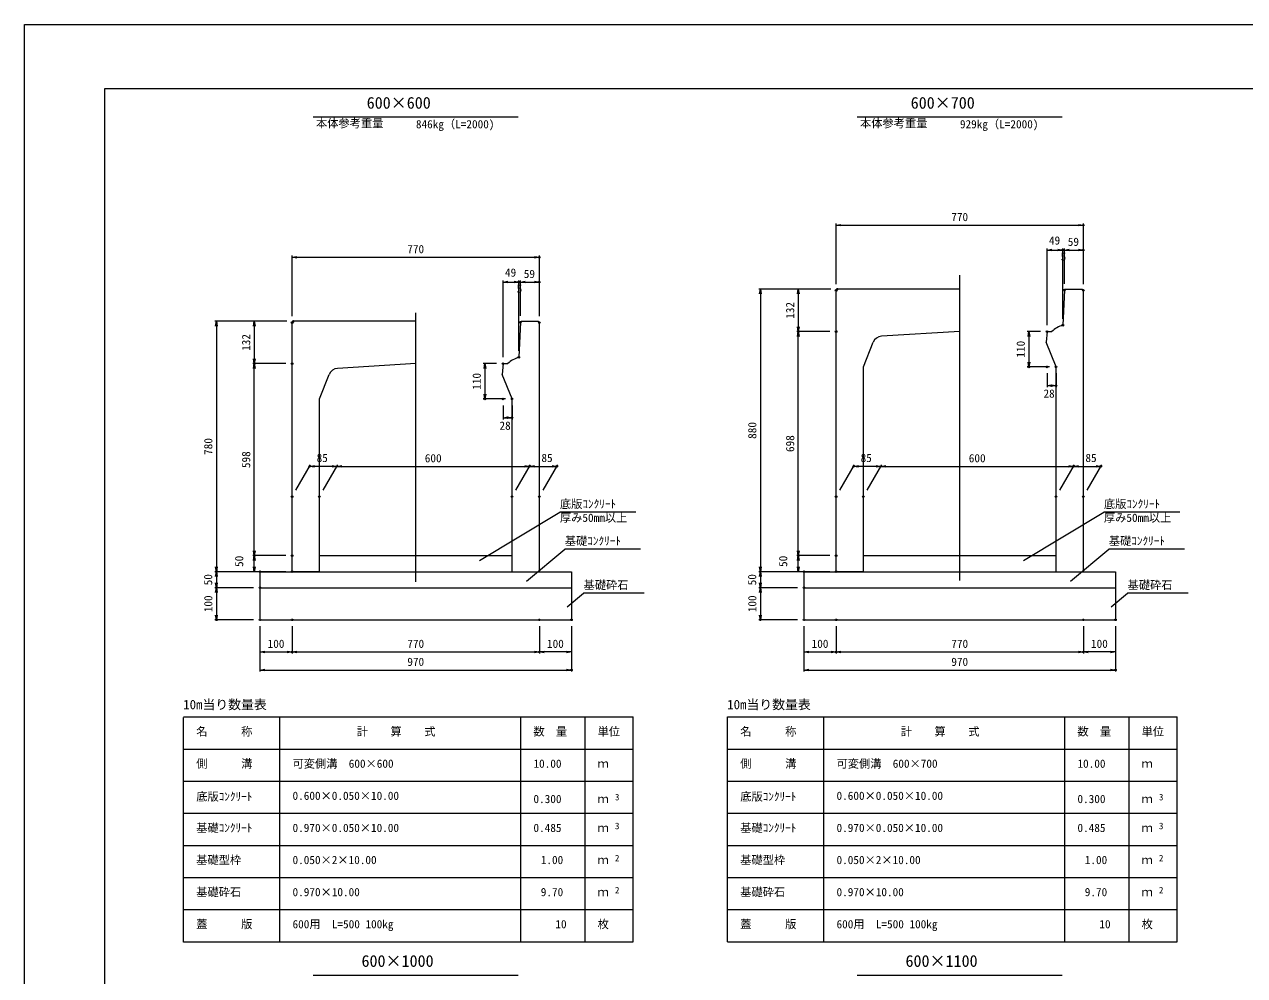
# Model space of a CAD drawing. Units: millimetres, scale not verified, with parts at other scales. Extents: x 0 to 84100, y 0 to 59400.
# Drawn here: x 0 to 37998, y 29772 to 59400 of the extents above; entities that cross this region are included whole.
import ezdxf
from ezdxf.enums import TextEntityAlignment as Align

# ---------------------------------------------------------------- set-up
doc = ezdxf.new("R2010")
doc.units = ezdxf.units.MM
doc.header["$LTSCALE"] = 100
doc.header["$PDMODE"] = 32
doc.header["$PDSIZE"] = 50
for name, color, linetype, lineweight in [('D-STR-DIM', 7, 'Continuous', 18), ('D-STR-DIM（寸法）', 7, 'Continuous', 18), ('D-STR-HTXT（旗揚げ）', 4, 'Continuous', 18), ('D-STR-STRn（構造物）', 7, 'Continuous', 18), ('D-TTL(外枠）', 2, 'Continuous', 18), ('DEFPOINTS_2', 8, 'Continuous', 18), ('作図レイヤ', 1, 'Continuous', 18)]:
    doc.layers.add(name, color=color, linetype=linetype, lineweight=lineweight)
doc.layers.add('D-STR-TXT（文字）', color=7, linetype='Continuous')
doc.styles.add('ＭＳ ゴシック', font='')
doc.styles.get('ＭＳ ゴシック').set_extended_font_data('MS Gothic')

# ---------------------------------------------------------------- blocks, each defined once
blk = doc.blocks.new('-000-open_arrow')
at = {"color": 7, "linetype": 'Continuous', "lineweight": 9}
for p, q in [((-7.5, 1.25), (0, 0)), ((0, 0), (-7.5, -1.25))]:
    blk.add_line(p, q, dxfattribs=at)
at = {"color": 7, "linetype": 'Continuous', "lineweight": 18}
blk.add_line((0, 0), (-1, 0), dxfattribs=at)

msp = doc.modelspace()

# ---------------------------------------------------------------- linework, layer by layer
at = {"layer": 'D-STR-DIM'}
for p, q in [((7336.6, 40653), (7336.6, 39803)), ((7336.6, 40653), (7336.6, 39240.8)), ((8336.6, 40653), (8336.6, 39803)), ((8336.6, 40653), (8336.6, 39803)), ((16036.6, 40653), (16036.6, 39803)), ((16036.6, 40653), (16036.6, 39803)), ((17036.6, 40653), (17036.6, 39240.8)), ((17036.6, 40653), (17036.6, 39803)), ((24277.2, 40653), (24277.2, 39803)), ((24277.2, 40653), (24277.2, 39240.8)), ((25277.2, 40653), (25277.2, 39803)), ((25277.2, 40653), (25277.2, 39803)), ((32977.2, 40653), (32977.2, 39803)), ((32977.2, 40653), (32977.2, 39803)), ((33977.2, 40653), (33977.2, 39240.8)), ((33977.2, 40653), (33977.2, 39803)), ((7356.6, 39853), (8316.6, 39853)), ((8356.6, 39853), (16016.6, 39853)), ((17016.6, 39853), (16056.6, 39853)), ((24297.2, 39853), (25257.2, 39853)), ((25297.2, 39853), (32957.2, 39853)), ((33957.2, 39853), (32997.2, 39853)), ((7356.6, 39290.8), (17016.6, 39290.8)), ((24297.2, 39290.8), (33957.2, 39290.8))]:
    msp.add_line(p, q, dxfattribs=at)
for p in [(7336.6, 40853), (7336.6, 40853), (8336.6, 40853), (8336.6, 40853), (16036.6, 40853), (16036.6, 40853), (17036.6, 40853), (17036.6, 40853), (24277.2, 40853), (24277.2, 40853), (25277.2, 40853), (25277.2, 40853), (32977.2, 40853), (32977.2, 40853), (33977.2, 40853), (33977.2, 40853), (8336.6, 39853), (16036.6, 39853), (16036.6, 39853), (25277.2, 39853), (32977.2, 39853), (32977.2, 39853), (17036.6, 39290.8), (33977.2, 39290.8)]:
    msp.add_point(p, dxfattribs=at)
at = {"layer": 'D-STR-DIM（寸法）'}
for p, q in [((25277.2, 51313), (25277.2, 53196.8)), ((25297.2, 53146.8), (32956.8, 53146.8)), ((32976.8, 51313.4), (32976.8, 53196.8)), ((8336.6, 50313), (8336.6, 52196.8)), ((8356.6, 52146.8), (16016.2, 52146.8)), ((16036.2, 50313.4), (16036.2, 52196.8)), ((31847.2, 50033), (31847.2, 52422.9)), ((31867.2, 52372.9), (32317.2, 52372.9)), ((32317.2, 52372.9), (32297.2, 52372.9)), ((32337.2, 50230.6), (32337.2, 52422.9)), ((32337.2, 50230.6), (32337.2, 52422.9)), ((32385.1, 52372.9), (32337.2, 52372.9)), ((32385.1, 51323.5), (32385.1, 52422.9)), ((32385.1, 51323.5), (32385.1, 52422.9)), ((32405.1, 52372.9), (32425.1, 52372.9)), ((32405.1, 52372.9), (32956.8, 52372.9)), ((32976.8, 51313.4), (32976.8, 52422.9)), ((14906.6, 49033), (14906.6, 51422.9)), ((14926.6, 51372.9), (15376.6, 51372.9)), ((15376.6, 51372.9), (15356.6, 51372.9)), ((15396.6, 49230.6), (15396.6, 51422.9)), ((15396.6, 49230.6), (15396.6, 51422.9)), ((15444.5, 51372.9), (15396.6, 51372.9)), ((15444.5, 50323.5), (15444.5, 51422.9)), ((15444.5, 50323.5), (15444.5, 51422.9)), ((15464.5, 51372.9), (15484.5, 51372.9)), ((15464.5, 51372.9), (16016.2, 51372.9)), ((16036.2, 50313.4), (16036.2, 51422.9)), ((25117.2, 51153), (22870.6, 51153)), ((22920.6, 51133), (22920.6, 42373)), ((25117.2, 51153), (24049.8, 51153)), ((24099.8, 51133), (24099.8, 49853)), ((8176.6, 50153), (5930, 50153)), ((5980, 50133), (5980, 42373)), ((8176.6, 50153), (7109.2, 50153)), ((7159.2, 50133), (7159.2, 48853)), ((25077.2, 49833), (24049.8, 49833)), ((25077.2, 49833), (24049.8, 49833)), ((24099.8, 42873), (24099.8, 49813)), ((31647.2, 49833), (31230, 49833)), ((31280, 49813), (31280, 48753)), ((8136.6, 48833), (7109.2, 48833)), ((8136.6, 48833), (7109.2, 48833)), ((7159.2, 42873), (7159.2, 48813)), ((14706.6, 48833), (14289.4, 48833)), ((14339.4, 48813), (14339.4, 47753)), ((31927.2, 48733), (31230, 48733)), ((31847.2, 48533), (31847.2, 48098)), ((32127.2, 48533), (32127.2, 48098)), ((31867.2, 48148), (32107.2, 48148)), ((14986.6, 47733), (14289.4, 47733)), ((14906.6, 47533), (14906.6, 47098)), ((15186.6, 47533), (15186.6, 47098)), ((14926.6, 47148), (15166.6, 47148)), ((8452.1, 44890), (8910.1, 45683.3)), ((9711.3, 45633.3), (8901.3, 45633.3)), ((9302.1, 44890), (9760.1, 45683.3)), ((9302.1, 44890), (9760.1, 45683.3)), ((9751.3, 45633.3), (15711.3, 45633.3)), ((15302.1, 44890), (15760.1, 45683.3)), ((15302.1, 44890), (15760.1, 45683.3)), ((15751.3, 45633.3), (16561.3, 45633.3)), ((16152.1, 44890), (16610.1, 45683.3)), ((25392.7, 44890), (25850.7, 45683.3)), ((26651.9, 45633.3), (25841.9, 45633.3)), ((26242.7, 44890), (26700.7, 45683.3)), ((26242.7, 44890), (26700.7, 45683.3)), ((26691.9, 45633.3), (32651.9, 45633.3)), ((32242.7, 44890), (32700.7, 45683.3)), ((32242.7, 44890), (32700.7, 45683.3)), ((32691.9, 45633.3), (33501.9, 45633.3)), ((33092.7, 44890), (33550.7, 45683.3)), ((8136.6, 42853), (7109.2, 42853)), ((8136.6, 42853), (7109.2, 42853)), ((7159.2, 42373), (7159.2, 42833)), ((25077.2, 42853), (24049.8, 42853)), ((25077.2, 42853), (24049.8, 42853)), ((24099.8, 42373), (24099.8, 42833)), ((8136.6, 42353), (5930, 42353)), ((7136.6, 42353), (5930, 42353)), ((5980, 42333), (5980, 41873)), ((8136.6, 42353), (7109.2, 42353)), ((25077.2, 42353), (22870.6, 42353)), ((24077.2, 42353), (22870.6, 42353)), ((22920.6, 42333), (22920.6, 41873)), ((25077.2, 42353), (24049.8, 42353)), ((7136.6, 41853), (5930, 41853)), ((7136.6, 41853), (5930, 41853)), ((5980, 41833), (5980, 40873)), ((24077.2, 41853), (22870.6, 41853)), ((24077.2, 41853), (22870.6, 41853)), ((22920.6, 41833), (22920.6, 40873)), ((7136.6, 40853), (5930, 40853)), ((24077.2, 40853), (22870.6, 40853))]:
    msp.add_line(p, q, dxfattribs=at)
for p in [(32976.8, 53146.8), (16036.2, 52146.8), (32337.2, 52372.9), (32337.2, 52372.9), (32976.8, 52372.9), (15396.6, 51372.9), (15396.6, 51372.9), (16036.2, 51372.9), (25277.2, 51113), (25317.2, 51153), (25317.2, 51153), (32385.1, 51123.5), (32385.1, 51123.5), (32976.8, 51113.4), (32976.8, 51113.4), (8376.6, 50153), (8376.6, 50153), (8336.6, 50113), (15444.5, 50123.5), (15444.5, 50123.5), (16036.2, 50113.4), (16036.2, 50113.4), (24099.8, 49833), (24099.8, 49833), (25277.2, 49833), (25277.2, 49833), (31847.2, 49833), (31847.2, 49833), (32337.2, 50030.6), (32337.2, 50030.6), (15396.6, 49030.6), (15396.6, 49030.6), (7159.2, 48833), (7159.2, 48833), (8336.6, 48833), (8336.6, 48833), (14906.6, 48833), (14906.6, 48833), (31280, 48733), (31847.2, 48733), (32127.2, 48733), (32127.2, 48733), (32127.2, 48148), (14339.4, 47733), (14906.6, 47733), (15186.6, 47733), (15186.6, 47733), (15186.6, 47148), (8881.3, 45633.3), (15731.3, 45633.3), (16581.3, 45633.3), (25821.9, 45633.3), (32671.9, 45633.3), (33521.9, 45633.3), (8336.6, 44690), (9186.6, 44690), (9186.6, 44690), (15186.6, 44690), (15186.6, 44690), (16036.6, 44690), (25277.2, 44690), (26127.2, 44690), (26127.2, 44690), (32127.2, 44690), (32127.2, 44690), (32977.2, 44690), (7159.2, 42853), (8336.6, 42853), (8336.6, 42853), (24099.8, 42853), (25277.2, 42853), (25277.2, 42853), (5980, 42353), (7336.6, 42353), (8336.6, 42353), (8336.6, 42353), (22920.6, 42353), (24277.2, 42353), (25277.2, 42353), (25277.2, 42353), (5980, 41853), (7336.6, 41853), (7336.6, 41853), (22920.6, 41853), (24277.2, 41853), (24277.2, 41853), (5980, 40853), (7336.6, 40853), (22920.6, 40853), (24277.2, 40853)]:
    msp.add_point(p, dxfattribs=at)
at = {"layer": 'D-STR-HTXT（旗揚げ）'}
for p, q in [((8997.5, 56520), (15375.8, 56520)), ((25938.1, 56520), (32316.4, 56520)), ((14173.7, 42699.2), (16676.6, 44205.9)), ((19036.4, 44205.9), (16676.6, 44205.9)), ((31114.3, 42699.2), (33617.2, 44205.9)), ((35977, 44205.9), (33617.2, 44205.9)), ((15637.4, 42054.9), (16829.1, 43056.2)), ((19188.9, 43056.2), (16829.1, 43056.2)), ((32578, 42054.9), (33769.7, 43056.2)), ((36129.5, 43056.2), (33769.7, 43056.2)), ((16904.4, 41255.9), (17412.8, 41682.1)), ((19299.1, 41682.1), (17412.8, 41682.1)), ((33845, 41255.9), (34353.4, 41682.1)), ((36239.7, 41682.1), (34353.4, 41682.1)), ((4957.8, 37828.6), (18957.8, 37828.6)), ((4957.8, 30808.6), (4957.8, 37808.6)), ((7957.8, 30828.6), (7957.8, 37828.6)), ((15457.8, 30828.6), (15457.8, 37828.6)), ((17457.8, 34628.6), (17457.8, 37828.6)), ((17457.8, 30828.6), (17457.8, 37828.6)), ((18957.8, 30828.6), (18957.8, 37828.6)), ((21898.4, 37828.6), (35898.4, 37828.6)), ((21898.4, 30828.6), (21898.4, 37828.6)), ((24898.4, 30828.6), (24898.4, 37828.6)), ((32398.4, 30828.6), (32398.4, 37828.6)), ((34398.4, 34628.6), (34398.4, 37828.6)), ((34398.4, 30828.6), (34398.4, 37828.6)), ((35898.4, 30828.6), (35898.4, 37828.6)), ((4957.8, 36828.6), (18957.8, 36828.6)), ((21898.4, 36828.6), (35898.4, 36828.6)), ((4957.8, 35828.6), (18957.8, 35828.6)), ((21898.4, 35828.6), (35898.4, 35828.6)), ((4957.8, 34828.6), (18957.8, 34828.6)), ((21898.4, 34828.6), (35898.4, 34828.6)), ((4957.8, 33828.6), (18957.8, 33828.6)), ((21898.4, 33828.6), (35898.4, 33828.6)), ((4957.8, 32828.6), (18957.8, 32828.6)), ((21898.4, 32828.6), (35898.4, 32828.6)), ((4957.8, 31828.6), (18957.8, 31828.6)), ((21898.4, 31828.6), (35898.4, 31828.6)), ((4957.8, 30828.6), (18957.8, 30828.6)), ((21898.4, 30828.6), (35898.4, 30828.6)), ((8997.5, 29790.1), (15375.8, 29790.1)), ((25938.1, 29790.1), (32316.4, 29790.1))]:
    msp.add_line(p, q, dxfattribs=at)
at = {"layer": 'D-STR-STRn（構造物）'}
for p, q in [((29127.2, 42080), (29127.2, 51590)), ((12186.6, 42040), (12186.6, 50418.5)), ((9186.6, 42853), (15186.6, 42853)), ((26127.2, 42853), (32127.2, 42853)), ((7336.6, 42353), (17036.6, 42353)), ((7336.6, 42353), (7336.6, 40853)), ((17036.6, 42353), (17036.6, 40853)), ((24277.2, 42353), (33977.2, 42353)), ((24277.2, 42353), (24277.2, 40853)), ((33977.2, 42353), (33977.2, 40853)), ((7336.6, 41853), (17036.6, 41853)), ((24277.2, 41853), (33977.2, 41853)), ((7336.6, 40853), (17036.6, 40853)), ((24277.2, 40853), (33977.2, 40853))]:
    msp.add_line(p, q, dxfattribs=at)
at = {"layer": 'D-TTL(外枠）'}
for p, q in [((2500, 57400), (82000, 57400)), ((2500, 2000), (2500, 57400))]:
    msp.add_line(p, q, dxfattribs=at)
at = {"layer": 'DEFPOINTS_2'}
for p, q in [((0, 0), (0, 59400)), ((0, 59400), (84100, 59400))]:
    msp.add_line(p, q, dxfattribs=at)
at = {"layer": '作図レイヤ'}
for p, q in [((25317.2, 51153), (25277.2, 51113)), ((25277.2, 42353), (25277.2, 51113)), ((29127.2, 51153), (25317.2, 51153)), ((32385.9, 51123.1), (32337.2, 50030.6)), ((32417.2, 51153), (32385.9, 51123.1)), ((32417.2, 51153), (32937.2, 51153)), ((32937.2, 51153), (32977.2, 51113)), ((32977.2, 42353), (32977.2, 51113)), ((32977.2, 42353), (32977.2, 51113)), ((8376.6, 50153), (8336.6, 50113)), ((8336.6, 42353), (8336.6, 50113)), ((12186.6, 50153), (8376.6, 50153)), ((15445.3, 50123.1), (15396.6, 49030.6)), ((15476.6, 50153), (15445.3, 50123.1)), ((15476.6, 50153), (15996.6, 50153)), ((15996.6, 50153), (16036.6, 50113)), ((16036.6, 42353), (16036.6, 50113)), ((16036.6, 42353), (16036.6, 50113)), ((29127.2, 49833), (26694.2, 49687.1)), ((31847.2, 49833), (31820.8, 49499)), ((31847.2, 49833), (31997.2, 49833)), ((26127.2, 48733), (26433.6, 49499)), ((32127.2, 48733), (31820.8, 49499)), ((12186.6, 48833), (9753.6, 48687.1)), ((14906.6, 48833), (14880.2, 48499)), ((14906.6, 48833), (15056.6, 48833)), ((26127.2, 42353), (26127.2, 48733)), ((32127.2, 42353), (32127.2, 48733)), ((9186.6, 47733), (9493, 48499)), ((15186.6, 47733), (14880.2, 48499)), ((9186.6, 42353), (9186.6, 47733)), ((15186.6, 42353), (15186.6, 47733)), ((9186.6, 42353), (8336.6, 42353)), ((15186.6, 42353), (16036.6, 42353)), ((26127.2, 42353), (25277.2, 42353)), ((32127.2, 42353), (32977.2, 42353))]:
    msp.add_line(p, q, dxfattribs=at)
for centre, radius, start, end in [((32556.8, 49261.3), 800, 105.93286, 134.38777), ((26712.2, 49387.6), 300, 93.43363, 158.19859), ((15616.2, 48261.3), 800, 105.93286, 134.38777), ((9771.6, 48387.6), 300, 93.43363, 158.19859)]:
    msp.add_arc(centre, radius, start, end, dxfattribs=at)

# ---------------------------------------------------------------- block references
at = {"layer": 'D-STR-DIM', "xscale": 20, "yscale": 20, "rotation": 180}
for p in [(7336.6, 39853), (8336.6, 39853), (16036.6, 39853), (24277.2, 39853), (25277.2, 39853), (32977.2, 39853), (7336.6, 39290.8), (24277.2, 39290.8)]:
    msp.add_blockref('-000-open_arrow', p, dxfattribs=at)
at = {"layer": 'D-STR-DIM', "xscale": 20, "yscale": 20}
for p in [(8336.6, 39853), (16036.6, 39853), (17036.6, 39853), (25277.2, 39853), (32977.2, 39853), (33977.2, 39853), (17036.6, 39290.8), (33977.2, 39290.8)]:
    msp.add_blockref('-000-open_arrow', p, dxfattribs=at)
at = {"layer": 'D-STR-DIM（寸法）', "xscale": 20, "yscale": 20}
for p, rotation in [((25277.2, 53146.8), 180), ((8336.6, 52146.8), 180), ((31847.2, 52372.9), 180), ((32385.1, 52372.9), 180), ((32385.1, 52372.9), 180), ((14906.6, 51372.9), 180), ((15444.5, 51372.9), 180), ((15444.5, 51372.9), 180), ((22920.6, 51153), 90), ((24099.8, 51153), 90), ((5980, 50153), 90), ((7159.2, 50153), 90), ((24099.8, 49833), 270), ((24099.8, 49833), 90), ((31280, 49833), 90), ((7159.2, 48833), 270), ((7159.2, 48833), 90), ((14339.4, 48833), 90), ((31280, 48733), 270), ((14339.4, 47733), 270), ((31847.2, 48148), 180), ((14906.6, 47148), 180), ((8881.3, 45633.3), 180), ((9731.3, 45633.3), 180), ((15731.3, 45633.3), 180), ((25821.9, 45633.3), 180), ((26671.9, 45633.3), 180), ((32671.9, 45633.3), 180), ((7159.2, 42853), 270), ((24099.8, 42853), 270), ((7159.2, 42853), 90), ((24099.8, 42853), 90), ((5980, 42353), 270), ((5980, 42353), 90), ((7159.2, 42353), 270), ((22920.6, 42353), 270), ((22920.6, 42353), 90), ((24099.8, 42353), 270), ((5980, 41853), 270), ((5980, 41853), 90), ((22920.6, 41853), 270), ((22920.6, 41853), 90), ((5980, 40853), 270), ((22920.6, 40853), 270)]:
    msp.add_blockref('-000-open_arrow', p, dxfattribs=dict(at, rotation=rotation))
for p in [(32976.8, 53146.8), (16036.2, 52146.8), (32337.2, 52372.9), (32337.2, 52372.9), (32976.8, 52372.9), (15396.6, 51372.9), (15396.6, 51372.9), (16036.2, 51372.9), (32127.2, 48148), (15186.6, 47148), (9731.3, 45633.3), (15731.3, 45633.3), (16581.3, 45633.3), (26671.9, 45633.3), (32671.9, 45633.3), (33521.9, 45633.3)]:
    msp.add_blockref('-000-open_arrow', p, dxfattribs=at)

# ---------------------------------------------------------------- texts
at = {"layer": 'D-STR-DIM', "style": 'ＭＳ ゴシック'}
for s, p in [('100', (7574.1, 39903)), ('770', (11924.1, 39903)), ('100', (16274.1, 39903)), ('100', (24514.7, 39903)), ('770', (28864.7, 39903)), ('100', (33214.7, 39903)), ('970', (11924.1, 39340.8)), ('970', (28864.7, 39340.8))]:
    msp.add_text(s, height=256.6, dxfattribs=at).set_placement(p, align=Align.BOTTOM_LEFT)
at = {"layer": 'D-STR-DIM（寸法）', "style": 'ＭＳ ゴシック'}
for s, p in [('770', (28864.5, 53196.8)), ('770', (11923.9, 52196.8)), ('49', (31905.6, 52465)), ('59', (32490.9, 52424.1)), ('5', (32269.3, 51964.7)), ('49', (14965, 51465)), ('59', (15550.3, 51424.1)), ('5', (15328.7, 50964.7)), ('28', (31735.4, 47696.6)), ('28', (14794.8, 46696.6)), ('85', (9099.6, 45691.6)), ('600', (12468.8, 45683.3)), ('85', (16100.3, 45691.8)), ('85', (26040.2, 45691.6)), ('600', (29409.4, 45683.3)), ('85', (33040.9, 45691.8))]:
    msp.add_text(s, height=256.6, dxfattribs=at).set_placement(p, align=Align.BOTTOM_LEFT)
for s, p in [('132', (24049.8, 50230.5)), ('132', (7109.2, 49230.5)), ('110', (31230, 49020.5)), ('110', (14289.4, 48020.5)), ('880', (22870.6, 46490.5)), ('780', (5930, 45990.5)), ('698', (24049.8, 46080.5)), ('598', (7109.2, 45580.5)), ('50', (6891.7, 42501.3)), ('50', (23832.3, 42501.3)), ('50', (5925.9, 41928)), ('50', (22866.5, 41928)), ('100', (5930, 41090.5)), ('100', (22870.6, 41090.5))]:
    msp.add_text(s, height=256.6, rotation=90, dxfattribs=at).set_placement(p, align=Align.BOTTOM_LEFT)
at = {"layer": 'D-STR-TXT（文字）', "style": 'ＭＳ ゴシック'}
for s, height, p in [('600×600', 366.6, (10660.1, 56664.9)), ('600×700', 366.6, (27600.7, 56664.9)), ('本体参考重量', 256.6, (9080.5, 56113.3)), ('846kg（L=2000)', 256.6, (12192.5, 56087)), ('本体参考重量', 256.6, (26021.1, 56113.3)), ('929kg（L=2000)', 256.6, (29133.1, 56087)), ('底版ｺﾝｸﾘｰﾄ', 256.6, (16676.6, 44255.9)), ('底版ｺﾝｸﾘｰﾄ', 256.6, (33617.2, 44255.9)), ('厚み50mm以上', 256.6, (16676.6, 43828.7)), ('厚み50mm以上', 256.6, (33617.2, 43828.7)), ('基礎ｺﾝｸﾘｰﾄ', 256.6, (16829.1, 43106.2)), ('基礎ｺﾝｸﾘｰﾄ', 256.6, (33769.7, 43106.2)), ('基礎砕石', 256.6, (17412.8, 41732.1)), ('基礎砕石', 256.6, (34353.4, 41732.1)), ('10m当り数量表', 293.3, (4946.9, 37981.1)), ('10m当り数量表', 293.3, (21887.5, 37981.1)), ('名\u3000\u3000\u3000称', 256.6, (5350.1, 37168.9)), ('計\u3000\u3000算\u3000\u3000式', 256.6, (10350.9, 37168.9)), ('数\u3000量', 256.6, (15850.1, 37168.9)), ('単位', 256.6, (17850.1, 37168.9)), ('名\u3000\u3000\u3000称', 256.6, (22290.7, 37168.9)), ('計\u3000\u3000算\u3000\u3000式', 256.6, (27291.5, 37168.9)), ('数\u3000量', 256.6, (32790.7, 37168.9)), ('単位', 256.6, (34790.7, 37168.9)), ('側\u3000\u3000\u3000溝', 256.6, (5350.1, 36168.9)), ('可変側溝\u3000600×600', 256.6, (8350.1, 36168.9)), ('10.00', 256.6, (15852.8, 36168.9)), ('側\u3000\u3000\u3000溝', 256.6, (22290.7, 36168.9)), ('可変側溝\u3000600×700', 256.6, (25290.7, 36168.9)), ('10.00', 256.6, (32793.4, 36168.9)), ('ｍ', 256.6, (17850.1, 36168.9)), ('ｍ', 256.6, (34790.7, 36168.9)), ('底版ｺﾝｸﾘｰﾄ', 256.6, (5350.1, 35142.4)), ('0.600×0.050×10.00', 256.6, (8350.1, 35168.9)), ('0.300', 256.6, (15852.8, 35068.9)), ('ｍ', 256.6, (17850.1, 35068.9)), ('3', 205.3, (18390.3, 35169.3)), ('底版ｺﾝｸﾘｰﾄ', 256.6, (22290.7, 35142.4)), ('0.600×0.050×10.00', 256.6, (25290.7, 35168.9)), ('0.300', 256.6, (32793.4, 35068.9)), ('ｍ', 256.6, (34790.7, 35068.9)), ('3', 205.3, (35330.9, 35169.3)), ('基礎ｺﾝｸﾘｰﾄ', 256.6, (5350.1, 34168.9)), ('0.970×0.050×10.00', 256.6, (8350.1, 34168.9)), ('0.485', 256.6, (15852.8, 34168.9)), ('ｍ', 256.6, (17850.1, 34168.9)), ('3', 205.3, (18390.3, 34269.3)), ('基礎ｺﾝｸﾘｰﾄ', 256.6, (22290.7, 34168.9)), ('0.970×0.050×10.00', 256.6, (25290.7, 34168.9)), ('0.485', 256.6, (32793.4, 34168.9)), ('ｍ', 256.6, (34790.7, 34168.9)), ('3', 205.3, (35330.9, 34269.3)), ('基礎型枠', 256.6, (5350.1, 33168.9)), ('0.050×2×10.00', 256.6, (8350.1, 33168.9)), ('1.00', 256.6, (16080.2, 33168.9)), ('ｍ', 256.6, (17850.1, 33168.9)), ('2', 205.3, (18390.3, 33269.3)), ('基礎型枠', 256.6, (22290.7, 33168.9)), ('0.050×2×10.00', 256.6, (25290.7, 33168.9)), ('1.00', 256.6, (33020.8, 33168.9)), ('ｍ', 256.6, (34790.7, 33168.9)), ('2', 205.3, (35330.9, 33269.3)), ('基礎砕石', 256.6, (5350.1, 32168.9)), ('0.970×10.00', 256.6, (8350.1, 32168.9)), ('9.70', 256.6, (16080.2, 32168.9)), ('ｍ', 256.6, (17850.1, 32168.9)), ('2', 205.3, (18390.3, 32269.3)), ('基礎砕石', 256.6, (22290.7, 32168.9)), ('0.970×10.00', 256.6, (25290.7, 32168.9)), ('9.70', 256.6, (33020.8, 32168.9)), ('ｍ', 256.6, (34790.7, 32168.9)), ('2', 205.3, (35330.9, 32269.3)), ('蓋\u3000\u3000\u3000版', 256.6, (5350.1, 31168.9)), ('枚', 256.6, (17850.1, 31168.9)), ('蓋\u3000\u3000\u3000版', 256.6, (22290.7, 31168.9)), ('枚', 256.6, (34790.7, 31168.9)), ('600用\u3000L=500 100kg', 256.6, (8350.1, 31168.9)), ('10', 256.6, (16535, 31168.9)), ('600用\u3000L=500 100kg', 256.6, (25290.7, 31168.9)), ('10', 256.6, (33475.6, 31168.9)), ('600×1000', 366.6, (10497.6, 29935)), ('600×1100', 366.6, (27438.2, 29935))]:
    msp.add_text(s, height=height, dxfattribs=at).set_placement(p, align=Align.BOTTOM_LEFT)

doc.saveas('drawing.dxf')
